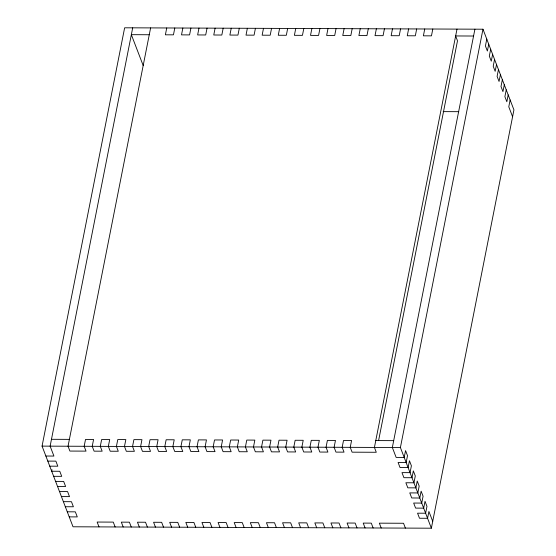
<?xml version="1.0" encoding="UTF-8"?>
<svg xmlns="http://www.w3.org/2000/svg" width="556" height="556" viewBox="0 0 556 556"><rect width="100%" height="100%" fill="white"/><g stroke="black" fill="none" stroke-linecap="round" stroke-linejoin="round"><path stroke-width="0.83" d="M42.061 446.12L124.634 27.8L482.976 29.211L513.939 109.879L431.366 528.2L73.024 526.789L42.061 446.12L400.403 447.531L431.366 528.2M132.696 27.835L50.123 446.148L53.925 456.059L45.863 456.031M52.007 469.723L51.701 471.238L59.763 471.273L61.716 476.346L53.647 476.311M150.613 27.904L68.04 446.218L69.896 451.062L86.02 451.125L84.164 446.287L85.52 439.442L93.582 439.469L92.226 446.315L94.089 451.159L102.151 451.187L100.288 446.35L101.644 439.504L109.706 439.532L108.35 446.378L110.213 451.222L118.275 451.25L116.419 446.412L117.768 439.567L125.83 439.594L124.481 446.44L126.337 451.284L134.399 451.312L132.543 446.475L133.892 439.629L141.954 439.664L140.605 446.51L142.461 451.347L150.523 451.382L148.667 446.537L150.016 439.692L158.078 439.726L156.729 446.572L158.585 451.409L166.647 451.444L164.791 446.6L166.147 439.754L174.209 439.789L172.853 446.635L174.716 451.472L182.778 451.507L180.915 446.663L182.271 439.824L190.333 439.852L188.977 446.697L190.84 451.535L198.902 451.569L197.046 446.732L198.395 439.886L206.457 439.914L205.108 446.76L206.964 451.604L215.026 451.632L213.17 446.795L214.519 439.949L222.581 439.977L221.232 446.822L223.088 451.667L231.15 451.694L229.294 446.857L230.643 440.011L238.705 440.046L237.356 446.885L239.212 451.729L247.274 451.757L245.418 446.92L246.774 440.074L254.836 440.109L253.48 446.954L255.343 451.792L263.405 451.826L261.542 446.982L262.898 440.137L270.96 440.171L269.604 447.017L271.467 451.854L279.529 451.889L277.673 447.045L279.022 440.199L287.084 440.234L285.735 447.08L287.591 451.917L295.653 451.952L293.797 447.107L295.146 440.269L303.208 440.296L301.859 447.142L303.715 451.979L311.777 452.014L309.921 447.177L311.27 440.331L319.332 440.359L317.983 447.205L319.839 452.049L327.901 452.077L326.045 447.239L327.401 440.394L335.463 440.421L334.107 447.267L335.97 452.111L344.032 452.139L342.169 447.302L343.525 440.456L351.587 440.491L350.231 447.33L352.094 452.174L376.28 452.271L374.424 447.427L456.997 29.114M166.737 27.967L165.389 34.813L173.451 34.84L174.799 27.995M182.861 28.029L181.513 34.875L189.575 34.91L190.923 28.064M198.985 28.092L197.637 34.938L205.699 34.972L207.047 28.127M215.116 28.154L213.761 35L221.823 35.035L223.178 28.189M231.24 28.217L229.885 35.063L237.947 35.097L239.302 28.252M247.364 28.287L246.016 35.132L254.078 35.16L255.426 28.314M263.488 28.349L262.14 35.195L270.202 35.223L271.55 28.377M279.612 28.412L278.264 35.257L286.326 35.285L287.674 28.439M295.743 28.474L294.388 35.32L302.45 35.355L303.805 28.509M311.867 28.537L310.512 35.382L318.574 35.417L319.929 28.571M327.991 28.599L326.643 35.445L334.705 35.48L336.053 28.634M344.115 28.669L342.767 35.508L350.829 35.542L352.177 28.697M360.239 28.731L358.891 35.577L366.953 35.605L368.301 28.759M376.37 28.794L375.015 35.64L383.077 35.667L384.432 28.822M392.494 28.856L391.139 35.702L399.201 35.73L400.556 28.891M408.618 28.919L407.27 35.765L415.332 35.799L416.68 28.954M424.742 28.982L423.394 35.827L431.456 35.862L432.804 29.016M378.643 440.31L457.498 40.797L455.642 35.952L473.559 36.029M474.914 29.183L392.341 447.497L396.143 457.407L404.205 457.442L405.56 450.596L407.506 455.67L406.151 462.516L398.089 462.481L400.035 467.554L408.097 467.582L409.452 460.736L411.398 465.81L410.043 472.656L401.981 472.621L403.927 477.694L411.989 477.722L413.344 470.876L415.29 475.95L413.942 482.796L405.873 482.761L407.819 487.834L415.888 487.862L417.236 481.023L419.182 486.09L417.834 492.936L409.772 492.901L411.718 497.974L419.78 498.009L421.128 491.163L423.074 496.23L421.726 503.076L413.664 503.048L415.61 508.114L423.672 508.149L425.02 501.303L426.966 506.37L425.618 513.216L417.556 513.188L419.502 518.255L427.564 518.289L428.912 511.444L432.721 521.354M400.403 447.531L482.976 29.211M486.778 39.122L485.43 45.967L487.376 51.041L488.724 44.195M490.67 49.262L489.322 56.107L491.268 61.181L492.616 54.335M494.562 59.409L493.214 66.254L495.16 71.321L496.508 64.475M498.454 69.549L497.106 76.394L499.052 81.461L500.4 74.615M502.353 79.689L500.998 86.534L502.944 91.601L504.299 84.762M506.245 89.829L504.89 96.674L506.836 101.748L508.191 94.902M510.137 99.969L508.782 106.815L512.59 116.725M149.258 34.75L131.341 34.674L143.17 65.497M443.16 111.624L458.756 111.68M51.472 439.303L69.389 439.372M375.773 440.581L393.69 440.651M47.809 461.098L55.871 461.132L57.817 466.199L49.755 466.171M55.6 481.385L63.662 481.413L65.608 486.486L57.546 486.451M59.492 491.525L67.554 491.553L69.5 496.626L61.438 496.591M63.384 501.665L71.446 501.7L73.392 506.766L65.33 506.738M67.276 511.805L75.338 511.84L77.284 516.906L69.222 516.878M405.387 528.096L403.531 523.259L379.345 523.161L381.201 528.005M373.139 527.971L371.283 523.133L363.214 523.099L365.077 527.936M357.015 527.908L355.152 523.064L347.09 523.036L348.953 527.873M340.884 527.846L339.028 523.001L330.966 522.974L332.822 527.811M324.76 527.783L322.904 522.939L314.842 522.911L316.698 527.748M308.636 527.713L306.78 522.876L298.718 522.842L300.574 527.686M292.512 527.651L290.656 522.814L282.587 522.779L284.45 527.623M276.388 527.588L274.525 522.751L266.463 522.716L268.326 527.561M260.257 527.526L258.401 522.689L250.339 522.654L252.195 527.491M244.133 527.463L242.277 522.619L234.215 522.591L236.071 527.429M228.009 527.401L226.153 522.557L218.091 522.529L219.947 527.366M211.885 527.331L210.029 522.494L201.96 522.459L203.823 527.303M195.761 527.269L193.898 522.432L185.836 522.397L187.699 527.241M179.63 527.206L177.774 522.369L169.712 522.334L171.568 527.178M163.506 527.144L161.65 522.306L153.588 522.272L155.444 527.109M147.382 527.081L145.526 522.237L137.464 522.209L139.32 527.046M131.258 527.018L129.402 522.174L121.333 522.147L123.196 526.984M115.134 526.956L113.271 522.112L97.147 522.049L99.003 526.886"/></g></svg>
